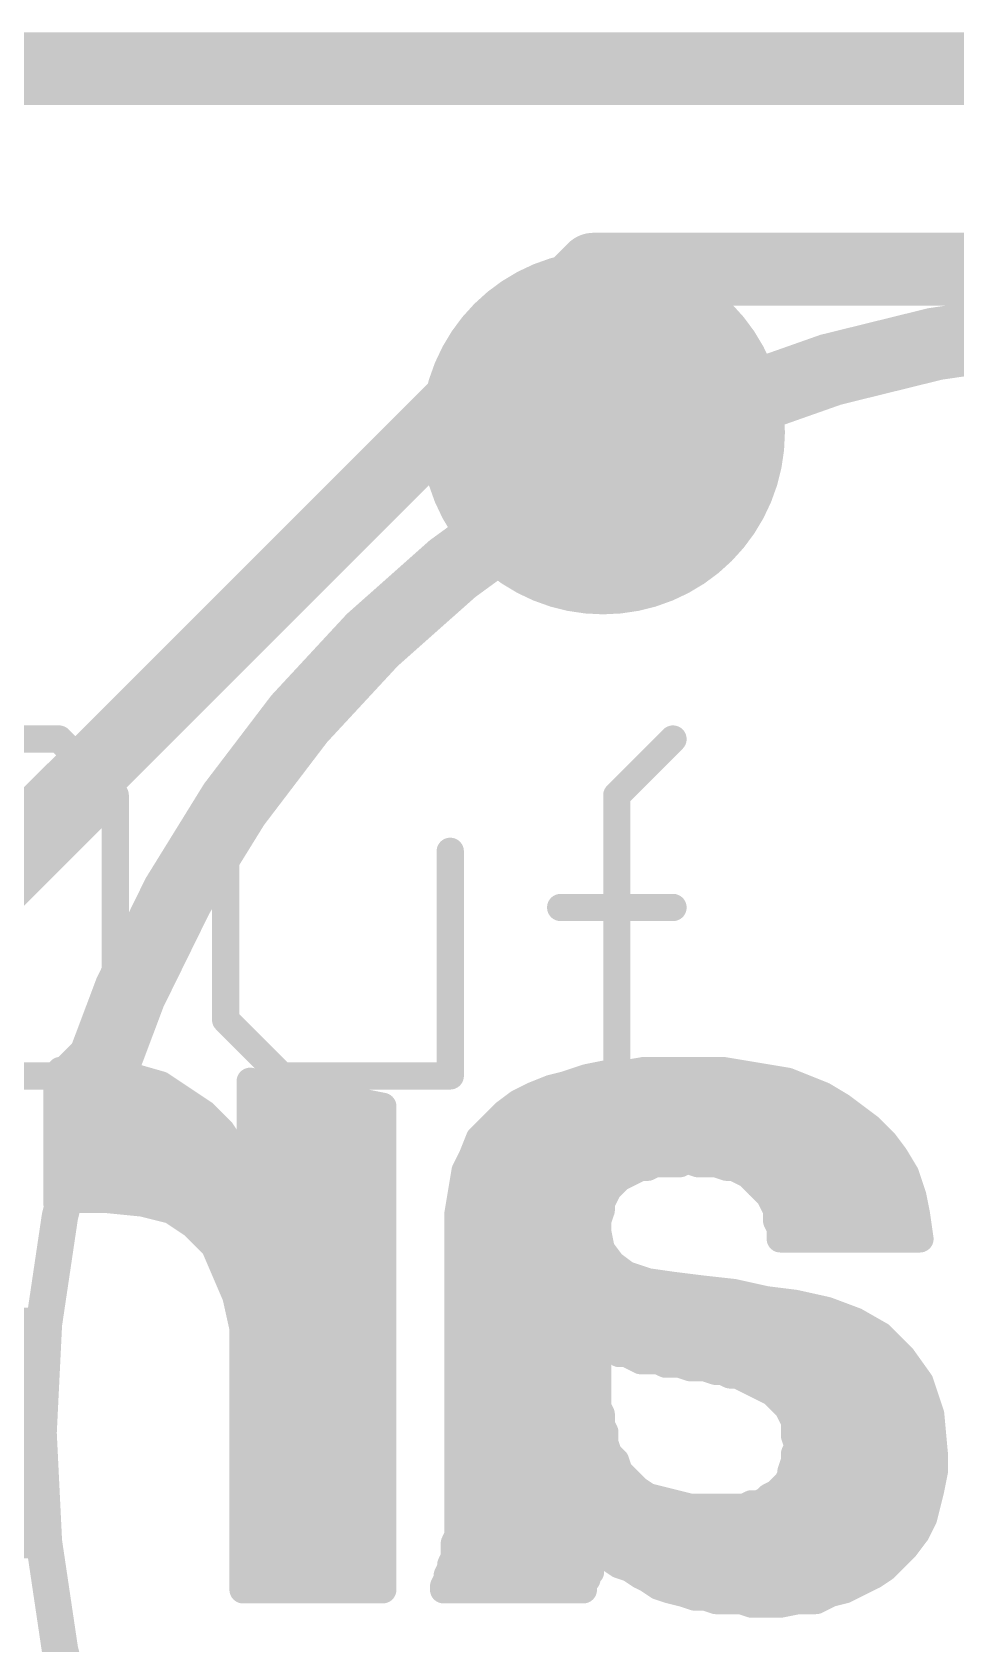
# Model space of a CAD drawing. Extents: x -8 to 103, y -21 to 29.
# Drawn here: x 11.868 to 14.447, y 15.921 to 20.422 of the extents above; entities that cross this region are included whole.
import ezdxf

# ---------------------------------------------------------------- set-up
doc = ezdxf.new("R2010")
doc.units = 0
for name, color, linetype in [('18', 110, 'CONTINUOUS'), ('20', 53, 'CONTINUOUS'), ('21', 41, 'CONTINUOUS'), ('22', 40, 'CONTINUOUS'), ('27', 253, 'CONTINUOUS'), ('51', 53, 'CONTINUOUS')]:
    doc.layers.add(name, color=color, linetype=linetype)

# ---------------------------------------------------------------- blocks, each defined once
blk = doc.blocks.new('RECT')
blk.add_solid([(-0.5, -0.5), (0.5, -0.5), (-0.5, 0.5), (0.5, 0.5)])
blk = doc.blocks.new('ROUNDV')
at = {"const_width": 0.5}
blk.add_lwpolyline([(0, -0.25, 1), (0, 0.25, 1), (0, -0.25)], format="xyb", dxfattribs=at)

msp = doc.modelspace()

# ---------------------------------------------------------------- linework, layer by layer
at = {"layer": '20', "const_width": 0.2032}
msp.add_lwpolyline([(45.72, 20.32), (0, 20.32)], dxfattribs=at)
at = {"layer": '21', "const_width": 0.2032}
for points in [[(11.736, 18.06), (13.436, 19.76)], [(13.436, 19.76), (18.236, 19.76)]]:
    msp.add_lwpolyline(points, dxfattribs=at)
at = {"layer": '21'}
for points, const_width in [([(13.436, 19.8108, 1), (13.436, 19.7092)], 0.1016), ([(13.4719, 19.7241, 1), (13.4001, 19.7959)], 0.1016), ([(17.936, 17.46, 0.7285), (12.036, 17.46)], 0.2032), ([(11.9876, 17.4756, 1), (12.0844, 17.4444)], 0.1016)]:
    msp.add_lwpolyline(points, format="xyb", dxfattribs=dict(at, const_width=const_width))
at = {"layer": '22', "const_width": 0.0762}
for points in [[(11.947, 17.522), (11.937, 17.512)], [(12.087, 17.522), (11.947, 17.522)], [(12.157, 17.502), (12.087, 17.522)], [(13.577, 17.522), (13.517, 17.512)], [(13.797, 17.522), (13.577, 17.522)], [(13.857, 17.512), (13.797, 17.522)], [(11.937, 17.512), (11.937, 17.152)], [(12.227, 17.482), (12.157, 17.502)], [(12.287, 17.442), (12.227, 17.482)], [(12.517, 17.482), (12.477, 17.492)], [(12.477, 17.492), (12.477, 17.222)], [(12.567, 17.472), (12.517, 17.482)], [(12.607, 17.462), (12.567, 17.472)], [(13.317, 17.472), (13.267, 17.452)], [(13.357, 17.482), (13.317, 17.472)], [(13.417, 17.502), (13.357, 17.482)], [(13.467, 17.512), (13.417, 17.502)], [(13.517, 17.512), (13.467, 17.512)], [(13.917, 17.502), (13.857, 17.512)], [(13.977, 17.492), (13.917, 17.502)], [(14.027, 17.472), (13.977, 17.492)], [(14.077, 17.452), (14.027, 17.472)], [(11.937, 17.4498), (12.2753, 17.4498)], [(12.347, 17.402), (12.287, 17.442)], [(12.477, 17.4498), (12.7158, 17.4498)], [(12.657, 17.452), (12.607, 17.462)], [(12.707, 17.452), (12.657, 17.452)], [(12.747, 17.442), (12.707, 17.452)], [(12.797, 17.432), (12.747, 17.442)], [(12.847, 17.422), (12.797, 17.432)], [(13.227, 17.432), (13.187, 17.402)], [(13.267, 17.452), (13.227, 17.432)], [(13.2626, 17.4498), (14.0807, 17.4498)], [(14.127, 17.422), (14.077, 17.452)], [(12.397, 17.352), (12.347, 17.402)], [(12.847, 17.252), (12.847, 17.422)], [(13.187, 17.402), (13.147, 17.362)], [(14.167, 17.392), (14.127, 17.422)], [(14.207, 17.362), (14.167, 17.392)], [(11.937, 17.3736), (12.3754, 17.3736)], [(12.437, 17.292), (12.397, 17.352)], [(12.477, 17.3736), (12.847, 17.3736)], [(13.147, 17.362), (13.117, 17.332)], [(13.1586, 17.3736), (14.1915, 17.3736)], [(14.247, 17.322), (14.207, 17.362)], [(11.937, 17.2974), (12.4334, 17.2974)], [(12.467, 17.222), (12.437, 17.292)], [(12.477, 17.2974), (12.847, 17.2974)], [(13.117, 17.332), (13.097, 17.282)], [(13.1032, 17.2974), (14.2655, 17.2974)], [(14.277, 17.282), (14.247, 17.322)], [(12.847, 16.072), (12.847, 17.252)], [(13.097, 17.282), (13.077, 17.242)], [(13.547, 17.242), (13.567, 17.252)], [(13.567, 17.252), (13.587, 17.252)], [(13.587, 17.252), (13.607, 17.262)], [(13.607, 17.262), (13.677, 17.262)], [(13.677, 17.262), (13.697, 17.272)], [(13.697, 17.272), (13.727, 17.262)], [(13.727, 17.262), (13.777, 17.262)], [(13.777, 17.262), (13.807, 17.252)], [(13.807, 17.252), (13.827, 17.252)], [(13.827, 17.252), (13.847, 17.242)], [(14.307, 17.232), (14.277, 17.282)], [(11.937, 17.2212), (12.847, 17.2212)], [(12.477, 17.222), (12.467, 17.222)], [(13.077, 17.242), (13.067, 17.182)], [(13.0735, 17.2212), (13.5062, 17.2212)], [(13.477, 17.192), (13.497, 17.212)], [(13.497, 17.212), (13.507, 17.222)], [(13.507, 17.222), (13.527, 17.232)], [(13.527, 17.232), (13.547, 17.242)], [(13.847, 17.242), (13.867, 17.232)], [(13.867, 17.232), (13.877, 17.222)], [(13.877, 17.222), (13.897, 17.202)], [(13.8778, 17.2212), (14.3106, 17.2212)], [(13.897, 17.202), (13.907, 17.192)], [(14.327, 17.172), (14.307, 17.232)], [(11.947, 17.152), (11.967, 17.162)], [(11.967, 17.162), (12.077, 17.162)], [(12.077, 17.162), (12.177, 17.152)], [(13.067, 17.182), (13.057, 17.122)], [(13.457, 17.152), (13.467, 17.172)], [(13.467, 17.172), (13.477, 17.192)], [(13.907, 17.192), (13.927, 17.172)], [(13.927, 17.172), (13.937, 17.152)], [(14.337, 17.122), (14.327, 17.172)], [(11.937, 17.152), (11.947, 17.152)], [(12.177, 17.152), (12.257, 17.132)], [(12.205, 17.145), (12.847, 17.145)], [(12.257, 17.132), (12.317, 17.092)], [(13.057, 17.122), (13.057, 16.222)], [(13.0608, 17.145), (13.457, 17.145)], [(13.447, 17.102), (13.457, 17.132)], [(13.457, 17.132), (13.457, 17.152)], [(13.937, 17.152), (13.947, 17.132)], [(13.9405, 17.145), (14.3324, 17.145)], [(13.947, 17.132), (13.947, 17.102)], [(14.347, 17.052), (14.337, 17.122)], [(12.317, 17.092), (12.377, 17.032)], [(12.3402, 17.0688), (12.847, 17.0688)], [(13.057, 17.0688), (13.4476, 17.0688)], [(13.447, 17.072), (13.447, 17.102)], [(13.457, 17.022), (13.447, 17.072)], [(13.947, 17.102), (13.957, 17.082)], [(13.957, 17.082), (13.957, 17.052)], [(13.957, 17.0688), (14.3446, 17.0688)], [(12.377, 17.032), (12.407, 16.962)], [(13.487, 16.982), (13.457, 17.022)], [(13.957, 17.052), (14.347, 17.052)], [(12.3939, 16.9926), (12.847, 16.9926)], [(13.057, 16.9926), (13.4791, 16.9926)], [(13.527, 16.952), (13.487, 16.982)], [(12.407, 16.962), (12.437, 16.892)], [(13.587, 16.932), (13.527, 16.952)], [(13.657, 16.922), (13.587, 16.932)], [(12.4265, 16.9164), (12.847, 16.9164)], [(12.437, 16.892), (12.457, 16.802)], [(13.057, 16.9164), (13.6559, 16.9164)], [(13.657, 16.922), (13.617, 16.712)], [(13.617, 16.712), (13.657, 16.922)], [(13.6559, 16.9164), (13.7018, 16.9164)], [(13.737, 16.912), (13.657, 16.922)], [(13.827, 16.902), (13.737, 16.912)], [(13.917, 16.882), (13.827, 16.902)], [(12.4485, 16.8402), (12.847, 16.8402)], [(13.057, 16.8402), (13.6414, 16.8402)], [(13.6414, 16.8402), (13.9011, 16.8402)], [(13.837, 16.672), (13.917, 16.882)], [(13.917, 16.882), (13.837, 16.672)], [(13.9011, 16.8402), (14.1185, 16.8402)], [(13.997, 16.872), (13.917, 16.882)], [(14.087, 16.852), (13.997, 16.872)], [(14.167, 16.822), (14.087, 16.852)], [(12.457, 16.802), (12.457, 16.072)], [(14.237, 16.782), (14.167, 16.822)], [(12.457, 16.764), (12.847, 16.764)], [(13.057, 16.764), (13.447, 16.764)], [(13.447, 16.582), (13.447, 16.772)], [(13.447, 16.772), (13.467, 16.762)], [(13.463, 16.764), (13.6269, 16.764)], [(13.467, 16.762), (13.477, 16.752)], [(13.477, 16.752), (13.497, 16.742)], [(13.6269, 16.764), (13.872, 16.764)], [(13.8721, 16.764), (14.255, 16.764)], [(14.297, 16.722), (14.237, 16.782)], [(13.497, 16.742), (13.507, 16.732)], [(13.507, 16.732), (13.527, 16.732)], [(13.527, 16.732), (13.547, 16.722)], [(13.547, 16.722), (13.567, 16.712)], [(13.567, 16.712), (13.617, 16.712)], [(13.617, 16.712), (13.637, 16.702)], [(14.347, 16.652), (14.297, 16.722)], [(12.457, 16.6878), (12.847, 16.6878)], [(13.057, 16.6878), (13.447, 16.6878)], [(13.637, 16.702), (13.677, 16.702)], [(13.677, 16.702), (13.707, 16.692)], [(13.707, 16.692), (13.747, 16.692)], [(13.747, 16.692), (13.777, 16.682)], [(13.7596, 16.6878), (13.843, 16.6878)], [(13.777, 16.682), (13.797, 16.682)], [(13.797, 16.682), (13.817, 16.672)], [(13.817, 16.672), (13.837, 16.672)], [(13.837, 16.672), (13.857, 16.662)], [(13.843, 16.6878), (14.3214, 16.6878)], [(13.857, 16.662), (13.877, 16.652)], [(13.877, 16.652), (13.897, 16.642)], [(13.897, 16.642), (13.917, 16.632)], [(13.917, 16.632), (13.937, 16.622)], [(13.937, 16.622), (13.947, 16.612)], [(14.377, 16.562), (14.347, 16.652)], [(12.457, 16.6116), (12.847, 16.6116)], [(13.057, 16.6116), (13.447, 16.6116)], [(13.457, 16.562), (13.447, 16.582)], [(13.947, 16.612), (13.957, 16.602)], [(13.9474, 16.6116), (14.3605, 16.6116)], [(13.957, 16.602), (13.977, 16.582)], [(13.977, 16.582), (13.987, 16.562)], [(12.457, 16.5354), (12.847, 16.5354)], [(13.057, 16.5354), (13.457, 16.5354)], [(13.457, 16.532), (13.457, 16.562)], [(13.467, 16.512), (13.457, 16.532)], [(13.987, 16.562), (13.997, 16.542)], [(13.997, 16.542), (13.997, 16.502)], [(13.997, 16.5354), (14.3794, 16.5354)], [(14.387, 16.452), (14.377, 16.562)], [(13.467, 16.482), (13.467, 16.512)], [(13.477, 16.452), (13.467, 16.482)], [(13.997, 16.502), (14.007, 16.472)], [(12.457, 16.4592), (12.847, 16.4592)], [(13.057, 16.4592), (13.4746, 16.4592)], [(13.497, 16.432), (13.477, 16.452)], [(14.007, 16.472), (13.997, 16.452)], [(13.997, 16.452), (13.997, 16.432)], [(14.0006, 16.4592), (14.3863, 16.4592)], [(14.387, 16.402), (14.387, 16.452)], [(13.507, 16.402), (13.497, 16.432)], [(13.527, 16.382), (13.507, 16.402)], [(13.987, 16.392), (13.977, 16.372)], [(13.997, 16.432), (13.987, 16.402)], [(13.987, 16.402), (13.987, 16.392)], [(14.377, 16.352), (14.387, 16.402)], [(12.457, 16.383), (12.847, 16.383)], [(13.057, 16.383), (13.526, 16.383)], [(13.557, 16.352), (13.527, 16.382)], [(13.587, 16.332), (13.557, 16.352)], [(13.957, 16.352), (13.947, 16.342)], [(13.977, 16.372), (13.957, 16.352)], [(13.9825, 16.383), (14.3832, 16.383)], [(14.367, 16.312), (14.377, 16.352)], [(12.457, 16.3068), (12.847, 16.3068)], [(13.057, 16.3068), (13.6878, 16.3068)], [(13.627, 16.322), (13.587, 16.332)], [(13.667, 16.312), (13.627, 16.322)], [(13.707, 16.302), (13.667, 16.312)], [(13.857, 16.302), (13.707, 16.302)], [(13.877, 16.312), (13.857, 16.302)], [(13.8666, 16.3068), (14.3657, 16.3068)], [(13.897, 16.312), (13.877, 16.312)], [(13.917, 16.322), (13.897, 16.312)], [(13.927, 16.332), (13.917, 16.322)], [(13.947, 16.342), (13.927, 16.332)], [(14.357, 16.272), (14.367, 16.312)], [(14.337, 16.232), (14.357, 16.272)], [(12.457, 16.2306), (12.847, 16.2306)], [(13.057, 16.222), (13.047, 16.202)], [(13.057, 16.2306), (14.336, 16.2306)], [(13.437, 16.192), (13.437, 16.212)], [(13.437, 16.212), (13.457, 16.192)], [(14.307, 16.192), (14.337, 16.232)], [(13.047, 16.202), (13.047, 16.162)], [(13.427, 16.182), (13.437, 16.192)], [(13.427, 16.122), (13.427, 16.182)], [(13.457, 16.192), (13.477, 16.162)], [(14.277, 16.162), (14.307, 16.192)], [(12.457, 16.1544), (12.847, 16.1544)], [(13.037, 16.132), (13.027, 16.112)], [(13.047, 16.162), (13.037, 16.142)], [(13.037, 16.142), (13.037, 16.132)], [(13.0432, 16.1544), (13.427, 16.1544)], [(13.417, 16.112), (13.427, 16.122)], [(13.477, 16.162), (13.507, 16.142)], [(13.4884, 16.1544), (14.2694, 16.1544)], [(13.507, 16.142), (13.537, 16.132)], [(13.537, 16.132), (13.567, 16.112)], [(14.217, 16.112), (14.247, 16.132)], [(14.247, 16.132), (14.277, 16.162)], [(12.457, 16.0782), (12.847, 16.0782)], [(13.027, 16.102), (13.017, 16.082)], [(13.017, 16.082), (13.017, 16.072)], [(13.017, 16.0782), (13.407, 16.0782)], [(13.027, 16.112), (13.027, 16.102)], [(13.407, 16.092), (13.417, 16.102)], [(13.407, 16.072), (13.407, 16.092)], [(13.417, 16.102), (13.417, 16.112)], [(13.567, 16.112), (13.587, 16.102)], [(13.587, 16.102), (13.617, 16.082)], [(13.617, 16.082), (13.647, 16.072)], [(13.6284, 16.0782), (14.1494, 16.0782)], [(14.137, 16.072), (14.177, 16.092)], [(14.177, 16.092), (14.217, 16.112)], [(12.457, 16.072), (12.847, 16.072)], [(13.017, 16.072), (13.407, 16.072)], [(13.647, 16.072), (13.687, 16.062)], [(13.687, 16.062), (13.717, 16.052)], [(13.717, 16.052), (13.747, 16.052)], [(13.747, 16.052), (13.777, 16.042)], [(13.777, 16.042), (13.847, 16.042)], [(13.847, 16.042), (13.877, 16.032)], [(13.877, 16.032), (13.957, 16.032)], [(13.957, 16.032), (14.007, 16.042)], [(14.007, 16.042), (14.057, 16.042)], [(14.057, 16.042), (14.097, 16.062)], [(14.097, 16.062), (14.137, 16.072)]]:
    msp.add_lwpolyline(points, dxfattribs=at)
at = {"layer": '22', "const_width": 0.0381}
for points in [[(11.947, 17.5411, 1), (11.947, 17.503)], [(11.9605, 17.5085, 1), (11.9335, 17.5355)], [(12.0922, 17.5403, 1), (12.0818, 17.5037)], [(12.087, 17.503, 1), (12.087, 17.5411)], [(13.577, 17.5411, 1), (13.577, 17.503)], [(13.5801, 17.5032, 1), (13.5739, 17.5408)], [(13.8001, 17.5408, 1), (13.7939, 17.5032)], [(13.797, 17.503, 1), (13.797, 17.5411)], [(11.9561, 17.512, 1), (11.918, 17.512)], [(11.9235, 17.5255, 1), (11.9505, 17.4985)], [(12.1622, 17.5203, 1), (12.1518, 17.4837)], [(12.1518, 17.4837, 1), (12.1622, 17.5203)], [(12.2376, 17.4979, 1), (12.2164, 17.4661)], [(12.2218, 17.4637, 1), (12.2322, 17.5003)], [(12.4816, 17.5105, 1), (12.4724, 17.4735)], [(12.4961, 17.492, 1), (12.458, 17.492)], [(12.5207, 17.5007, 1), (12.5133, 17.4633)], [(12.5124, 17.4635, 1), (12.5216, 17.5005)], [(12.5716, 17.4905, 1), (12.5624, 17.4535)], [(12.5633, 17.4533, 1), (12.5707, 17.4907)], [(13.3124, 17.4905, 1), (13.3216, 17.4535)], [(13.3241, 17.4543, 1), (13.3099, 17.4897)], [(13.351, 17.5001, 1), (13.363, 17.4639)], [(13.3616, 17.4635, 1), (13.3524, 17.5005)], [(13.4133, 17.5207, 1), (13.4207, 17.4833)], [(13.423, 17.4839, 1), (13.411, 17.5201)], [(13.467, 17.5311, 1), (13.467, 17.493)], [(13.4707, 17.4933, 1), (13.4633, 17.5307)], [(13.5139, 17.5308, 1), (13.5201, 17.4932)], [(13.517, 17.493, 1), (13.517, 17.5311)], [(13.8601, 17.5308, 1), (13.8539, 17.4932)], [(13.8539, 17.4932, 1), (13.8601, 17.5308)], [(13.9201, 17.5208, 1), (13.9139, 17.4832)], [(13.9139, 17.4832, 1), (13.9201, 17.5208)], [(13.9841, 17.5097, 1), (13.9699, 17.4743)], [(13.9739, 17.4732, 1), (13.9801, 17.5108)], [(14.0341, 17.4897, 1), (14.0199, 17.4543)], [(14.0199, 17.4543, 1), (14.0341, 17.4897)], [(11.937, 17.4688, 1), (11.937, 17.4307)], [(12.2976, 17.4579, 1), (12.2764, 17.4261)], [(12.2753, 17.4307, 1), (12.2753, 17.4688)], [(12.2764, 17.4261, 1), (12.2976, 17.4579)], [(12.477, 17.4688, 1), (12.477, 17.4307)], [(12.6107, 17.4807, 1), (12.6033, 17.4433)], [(12.6024, 17.4435, 1), (12.6116, 17.4805)], [(12.657, 17.4711, 1), (12.657, 17.433)], [(12.6533, 17.4333, 1), (12.6607, 17.4707)], [(12.7116, 17.4705, 1), (12.7024, 17.4335)], [(12.707, 17.433, 1), (12.707, 17.4711)], [(12.7158, 17.4307, 1), (12.7158, 17.4688)], [(12.7507, 17.4607, 1), (12.7433, 17.4233)], [(12.7424, 17.4235, 1), (12.7516, 17.4605)], [(12.8007, 17.4507, 1), (12.7933, 17.4133)], [(12.7933, 17.4133, 1), (12.8007, 17.4507)], [(13.2185, 17.449, 1), (13.2355, 17.415)], [(13.2384, 17.4168, 1), (13.2156, 17.4472)], [(13.2626, 17.4688, 1), (13.2626, 17.4307)], [(13.2599, 17.4697, 1), (13.2741, 17.4343)], [(13.2755, 17.435, 1), (13.2585, 17.469)], [(14.0868, 17.4683, 1), (14.0672, 17.4357)], [(14.0699, 17.4343, 1), (14.0841, 17.4697)], [(14.0807, 17.4307, 1), (14.0807, 17.4688)], [(12.3605, 17.4155, 1), (12.3335, 17.3885)], [(12.3364, 17.3861, 1), (12.3576, 17.4179)], [(12.8661, 17.422, 1), (12.828, 17.422)], [(12.8433, 17.4033, 1), (12.8507, 17.4407)], [(13.1756, 17.4172, 1), (13.1984, 17.3868)], [(13.2005, 17.3885, 1), (13.1735, 17.4155)], [(14.1384, 17.4372, 1), (14.1156, 17.4068)], [(14.1172, 17.4057, 1), (14.1368, 17.4383)], [(14.1784, 17.4072, 1), (14.1556, 17.3768)], [(14.1556, 17.3768, 1), (14.1784, 17.4072)], [(11.937, 17.3926, 1), (11.937, 17.3545)], [(12.3754, 17.3545, 1), (12.3754, 17.3926)], [(12.4129, 17.3626, 1), (12.3811, 17.3414)], [(12.3835, 17.3385, 1), (12.4105, 17.3655)], [(12.477, 17.3926, 1), (12.477, 17.3545)], [(12.847, 17.3545, 1), (12.847, 17.3926)], [(13.1335, 17.3755, 1), (13.1605, 17.3485)], [(13.1605, 17.3485, 1), (13.1335, 17.3755)], [(13.1586, 17.3926, 1), (13.1586, 17.3545)], [(14.2205, 17.3755, 1), (14.1935, 17.3485)], [(14.1915, 17.3545, 1), (14.1915, 17.3926)], [(14.1956, 17.3468, 1), (14.2184, 17.3772)], [(11.937, 17.3164, 1), (11.937, 17.2783)], [(12.4545, 17.2995, 1), (12.4195, 17.2845)], [(12.4334, 17.2783, 1), (12.4334, 17.3164)], [(12.477, 17.3164, 1), (12.477, 17.2783)], [(12.847, 17.2783, 1), (12.847, 17.3164)], [(13.1032, 17.3164, 1), (13.1032, 17.2783)], [(13.1035, 17.3455, 1), (13.1305, 17.3185)], [(13.1347, 17.3249, 1), (13.0993, 17.3391)], [(14.2622, 17.3334, 1), (14.2318, 17.3106)], [(14.2335, 17.3085, 1), (14.2605, 17.3355)], [(14.2655, 17.2783, 1), (14.2655, 17.3164)], [(12.4211, 17.2814, 1), (12.4529, 17.3026)], [(12.8661, 17.252, 1), (12.828, 17.252)], [(13.0793, 17.2891, 1), (13.1147, 17.2749)], [(13.114, 17.2735, 1), (13.08, 17.2905)], [(13.567, 17.2711, 1), (13.567, 17.233)], [(13.5755, 17.235, 1), (13.5585, 17.269)], [(13.5785, 17.269, 1), (13.5955, 17.235)], [(13.587, 17.233, 1), (13.587, 17.2711)], [(13.607, 17.2811, 1), (13.607, 17.243)], [(13.6155, 17.245, 1), (13.5985, 17.279)], [(13.6685, 17.279, 1), (13.6855, 17.245)], [(13.677, 17.243, 1), (13.677, 17.2811)], [(13.703, 17.2901, 1), (13.691, 17.2539)], [(13.7055, 17.255, 1), (13.6885, 17.289)], [(13.727, 17.2811, 1), (13.727, 17.243)], [(13.721, 17.2439, 1), (13.733, 17.2801)], [(13.783, 17.2801, 1), (13.771, 17.2439)], [(13.777, 17.243, 1), (13.777, 17.2811)], [(13.807, 17.2711, 1), (13.807, 17.233)], [(13.801, 17.2339, 1), (13.813, 17.2701)], [(13.8355, 17.269, 1), (13.8185, 17.235)], [(13.827, 17.233, 1), (13.827, 17.2711)], [(14.2933, 17.2918, 1), (14.2607, 17.2722)], [(14.2618, 17.2706, 1), (14.2922, 17.2934)], [(11.937, 17.2402, 1), (11.937, 17.2021)], [(12.467, 17.2411, 1), (12.467, 17.203)], [(12.4495, 17.2145, 1), (12.4845, 17.2295)], [(12.458, 17.222, 1), (12.4961, 17.222)], [(12.477, 17.203, 1), (12.477, 17.2411)], [(12.828, 17.252, 1), (12.8661, 17.252)], [(12.847, 17.2021, 1), (12.847, 17.2402)], [(13.0735, 17.2402, 1), (13.0735, 17.2021)], [(13.06, 17.2505, 1), (13.094, 17.2335)], [(13.0958, 17.2389, 1), (13.0582, 17.2451)], [(13.4835, 17.2255, 1), (13.5105, 17.1985)], [(13.5105, 17.1985, 1), (13.4835, 17.2255)], [(13.4985, 17.239, 1), (13.5155, 17.205)], [(13.5205, 17.2085, 1), (13.4935, 17.2355)], [(13.5062, 17.2021, 1), (13.5062, 17.2402)], [(13.5185, 17.249, 1), (13.5355, 17.215)], [(13.5355, 17.215, 1), (13.5185, 17.249)], [(13.5385, 17.259, 1), (13.5555, 17.225)], [(13.5555, 17.225, 1), (13.5385, 17.259)], [(13.8555, 17.259, 1), (13.8385, 17.225)], [(13.8385, 17.225, 1), (13.8555, 17.259)], [(13.8805, 17.2455, 1), (13.8535, 17.2185)], [(13.8905, 17.2355, 1), (13.8635, 17.2085)], [(13.8585, 17.215, 1), (13.8755, 17.249)], [(13.8778, 17.2402, 1), (13.8778, 17.2021)], [(13.8635, 17.2085, 1), (13.8905, 17.2355)], [(13.9105, 17.2155, 1), (13.8835, 17.1885)], [(14.3251, 17.238, 1), (14.2889, 17.226)], [(14.2907, 17.2222, 1), (14.3233, 17.2418)], [(14.3106, 17.2021, 1), (14.3106, 17.2402)], [(11.967, 17.1811, 1), (11.967, 17.143)], [(11.9755, 17.145, 1), (11.9585, 17.179)], [(12.0789, 17.181, 1), (12.0751, 17.143)], [(12.077, 17.143, 1), (12.077, 17.1811)], [(13.0482, 17.1851, 1), (13.0858, 17.1789)], [(13.0858, 17.1789, 1), (13.0482, 17.1851)], [(13.45, 17.1805, 1), (13.484, 17.1635)], [(13.484, 17.1635, 1), (13.45, 17.1805)], [(13.4635, 17.2055, 1), (13.4905, 17.1785)], [(13.494, 17.1835, 1), (13.46, 17.2005)], [(13.8835, 17.1885, 1), (13.9105, 17.2155)], [(13.9205, 17.2055, 1), (13.8935, 17.1785)], [(13.8935, 17.1785, 1), (13.9205, 17.2055)], [(13.944, 17.1805, 1), (13.91, 17.1635)], [(13.9135, 17.1585, 1), (13.9405, 17.1855)], [(14.3457, 17.1757, 1), (14.3083, 17.1683)], [(14.3089, 17.166, 1), (14.3451, 17.178)], [(11.937, 17.1711, 1), (11.937, 17.133)], [(11.918, 17.152, 1), (11.9561, 17.152)], [(11.9385, 17.169, 1), (11.9555, 17.135)], [(11.947, 17.133, 1), (11.947, 17.1711)], [(12.1816, 17.1705, 1), (12.1724, 17.1335)], [(12.1751, 17.133, 1), (12.1789, 17.171)], [(12.205, 17.164, 1), (12.205, 17.1259)], [(12.2676, 17.1479, 1), (12.2464, 17.1161)], [(12.2524, 17.1135, 1), (12.2616, 17.1505)], [(12.847, 17.1259, 1), (12.847, 17.164)], [(13.0761, 17.122, 1), (13.038, 17.122)], [(13.0608, 17.164, 1), (13.0608, 17.1259)], [(13.44, 17.1605, 1), (13.474, 17.1435)], [(13.4761, 17.152, 1), (13.438, 17.152)], [(13.438, 17.132, 1), (13.4761, 17.132)], [(13.4751, 17.126, 1), (13.4389, 17.138)], [(13.457, 17.1259, 1), (13.457, 17.164)], [(13.954, 17.1605, 1), (13.92, 17.1435)], [(13.92, 17.1435, 1), (13.954, 17.1605)], [(13.9405, 17.164, 1), (13.9405, 17.1259)], [(13.9661, 17.132, 1), (13.928, 17.132)], [(13.93, 17.1235, 1), (13.964, 17.1405)], [(14.3559, 17.1247, 1), (14.3181, 17.1193)], [(14.3324, 17.1259, 1), (14.3324, 17.164)], [(12.3305, 17.1055, 1), (12.3035, 17.0785)], [(12.3064, 17.0761, 1), (12.3276, 17.1079)], [(12.3402, 17.0878, 1), (12.3402, 17.0497)], [(12.847, 17.0497, 1), (12.847, 17.0878)], [(13.0382, 17.1251, 1), (13.0758, 17.1189)], [(13.057, 17.0878, 1), (13.057, 17.0497)], [(13.4289, 17.108, 1), (13.4651, 17.096)], [(13.4657, 17.0757, 1), (13.4283, 17.0683)], [(13.4661, 17.102, 1), (13.428, 17.102)], [(13.4476, 17.0497, 1), (13.4476, 17.0878)], [(13.964, 17.1105, 1), (13.93, 17.0935)], [(13.928, 17.102, 1), (13.9661, 17.102)], [(13.957, 17.0878, 1), (13.957, 17.0497)], [(13.9761, 17.082, 1), (13.938, 17.082)], [(13.94, 17.0735, 1), (13.974, 17.0905)], [(14.3183, 17.1183, 1), (14.3557, 17.1257)], [(14.3446, 17.0497, 1), (14.3446, 17.0878)], [(12.3945, 17.0395, 1), (12.3595, 17.0245)], [(12.3635, 17.0185, 1), (12.3905, 17.0455)], [(13.428, 17.072, 1), (13.4661, 17.072)], [(13.4722, 17.0334, 1), (13.4418, 17.0106)], [(13.957, 17.071, 1), (13.957, 17.0329)], [(13.938, 17.052, 1), (13.9761, 17.052)], [(14.3281, 17.0493, 1), (14.3659, 17.0547)], [(14.347, 17.0329, 1), (14.347, 17.071)], [(12.3939, 17.0116, 1), (12.3939, 16.9735)], [(12.847, 16.9735, 1), (12.847, 17.0116)], [(13.057, 17.0116, 1), (13.057, 16.9735)], [(13.4383, 17.0183, 1), (13.4757, 17.0257)], [(13.4984, 16.9972, 1), (13.4756, 16.9668)], [(13.4718, 16.9706, 1), (13.5022, 16.9934)], [(13.4791, 16.9735, 1), (13.4791, 17.0116)], [(12.4245, 16.9695, 1), (12.3895, 16.9545)], [(12.3895, 16.9545, 1), (12.4245, 16.9695)], [(13.533, 16.9701, 1), (13.521, 16.9339)], [(13.5156, 16.9368, 1), (13.5384, 16.9672)], [(13.5897, 16.9509, 1), (13.5843, 16.9131)], [(13.581, 16.9139, 1), (13.593, 16.9501)], [(12.4265, 16.9354, 1), (12.4265, 16.8973)], [(12.4556, 16.8961, 1), (12.4184, 16.8879)], [(12.847, 16.8973, 1), (12.847, 16.9354)], [(13.057, 16.9354, 1), (13.057, 16.8973)], [(13.6559, 16.9354, 1), (13.6559, 16.8973)], [(13.6594, 16.9409, 1), (13.6546, 16.9031)], [(13.6757, 16.9184, 1), (13.6383, 16.9256)], [(13.6757, 16.9184, 1), (13.6383, 16.9256)], [(13.6543, 16.9031, 1), (13.6597, 16.9409)], [(13.6559, 16.8973, 1), (13.6559, 16.9354)], [(13.7018, 16.8973, 1), (13.7018, 16.9354)], [(13.7391, 16.9309, 1), (13.7349, 16.8931)], [(13.7346, 16.8931, 1), (13.7394, 16.9309)], [(13.8311, 16.9206, 1), (13.8229, 16.8834)], [(13.8249, 16.8831, 1), (13.8291, 16.9209)], [(12.4195, 16.8845, 1), (12.4545, 16.8995)], [(12.4485, 16.8592, 1), (12.4485, 16.8211)], [(12.847, 16.8211, 1), (12.847, 16.8592)], [(13.057, 16.8592, 1), (13.057, 16.8211)], [(13.6414, 16.8592, 1), (13.6414, 16.8211)], [(13.6414, 16.8211, 1), (13.6414, 16.8592)], [(13.9011, 16.8592, 1), (13.9011, 16.8211)], [(13.9194, 16.9009, 1), (13.9146, 16.8631)], [(13.9348, 16.8752, 1), (13.8992, 16.8888)], [(13.9348, 16.8752, 1), (13.8992, 16.8888)], [(13.9011, 16.8211, 1), (13.9011, 16.8592)], [(13.9129, 16.8634, 1), (13.9211, 16.9006)], [(14.0011, 16.8906, 1), (13.9929, 16.8534)], [(13.9946, 16.8531, 1), (13.9994, 16.8909)], [(14.0937, 16.8698, 1), (14.0803, 16.8342)], [(14.0829, 16.8334, 1), (14.0911, 16.8706)], [(14.1185, 16.8211, 1), (14.1185, 16.8592)], [(12.4761, 16.802, 1), (12.438, 16.802)], [(14.1765, 16.8385, 1), (14.1575, 16.8055)], [(14.1603, 16.8042, 1), (14.1737, 16.8398)], [(12.457, 16.783, 1), (12.457, 16.7449)], [(12.4384, 16.7979, 1), (12.4756, 16.8061)], [(12.847, 16.7449, 1), (12.847, 16.783)], [(13.057, 16.783, 1), (13.057, 16.7449)], [(13.4555, 16.789, 1), (13.4385, 16.755)], [(13.4661, 16.772, 1), (13.428, 16.772)], [(13.463, 16.783, 1), (13.463, 16.7449)], [(13.447, 16.7449, 1), (13.447, 16.783)], [(13.4805, 16.7755, 1), (13.4535, 16.7485)], [(13.4855, 16.769, 1), (13.4685, 16.735)], [(13.4585, 16.745, 1), (13.4755, 16.779)], [(13.6269, 16.783, 1), (13.6269, 16.7449)], [(13.6269, 16.7449, 1), (13.6269, 16.783)], [(13.8721, 16.783, 1), (13.8721, 16.7449)], [(13.872, 16.7449, 1), (13.872, 16.783)], [(14.2505, 16.7955, 1), (14.2235, 16.7685)], [(14.2275, 16.7655, 1), (14.2465, 16.7985)], [(14.255, 16.7449, 1), (14.255, 16.783)], [(13.4635, 16.7385, 1), (13.4905, 16.7655)], [(13.5105, 16.7555, 1), (13.4835, 16.7285)], [(13.507, 16.751, 1), (13.507, 16.7129)], [(13.4885, 16.725, 1), (13.5055, 16.759)], [(13.4935, 16.7185, 1), (13.5205, 16.7455)], [(13.5355, 16.749, 1), (13.5185, 16.715)], [(13.527, 16.7129, 1), (13.527, 16.751)], [(13.5555, 16.739, 1), (13.5385, 16.705)], [(13.5385, 16.705, 1), (13.5555, 16.739)], [(13.567, 16.731, 1), (13.567, 16.6929)], [(13.5585, 16.695, 1), (13.5755, 16.729)], [(13.6255, 16.729, 1), (13.6085, 16.695)], [(13.617, 16.6929, 1), (13.617, 16.731)], [(14.3125, 16.7331, 1), (14.2815, 16.7109)], [(14.2835, 16.7085, 1), (14.3105, 16.7355)], [(12.457, 16.7068, 1), (12.457, 16.6687)], [(12.847, 16.6687, 1), (12.847, 16.7068)], [(13.057, 16.7068, 1), (13.057, 16.6687)], [(13.447, 16.6687, 1), (13.447, 16.7068)], [(13.5983, 16.7156, 1), (13.6357, 16.7084)], [(13.5983, 16.7156, 1), (13.6357, 16.7084)], [(13.637, 16.7211, 1), (13.637, 16.683)], [(13.6285, 16.685, 1), (13.6455, 16.719)], [(13.683, 16.7201, 1), (13.671, 16.6839)], [(13.677, 16.683, 1), (13.677, 16.7211)], [(13.707, 16.7111, 1), (13.707, 16.673)], [(13.701, 16.6739, 1), (13.713, 16.7101)], [(13.753, 16.7101, 1), (13.741, 16.6739)], [(13.7596, 16.7068, 1), (13.7596, 16.6687)], [(13.747, 16.673, 1), (13.747, 16.7111)], [(13.777, 16.7011, 1), (13.777, 16.663)], [(13.771, 16.6639, 1), (13.783, 16.7001)], [(13.8055, 16.699, 1), (13.7885, 16.665)], [(13.797, 16.663, 1), (13.797, 16.7011)], [(13.817, 16.6911, 1), (13.817, 16.653)], [(13.8085, 16.655, 1), (13.8255, 16.689)], [(13.8455, 16.689, 1), (13.8285, 16.655)], [(13.8192, 16.6788, 1), (13.8548, 16.6652)], [(13.8192, 16.6788, 1), (13.8548, 16.6652)], [(13.843, 16.7068, 1), (13.843, 16.6687)], [(13.837, 16.653, 1), (13.837, 16.6911)], [(13.8655, 16.679, 1), (13.8485, 16.645)], [(13.843, 16.6687, 1), (13.843, 16.7068)], [(13.8485, 16.645, 1), (13.8655, 16.679)], [(14.3214, 16.6687, 1), (14.3214, 16.7068)], [(13.8855, 16.669, 1), (13.8685, 16.635)], [(13.8685, 16.635, 1), (13.8855, 16.669)], [(13.9055, 16.659, 1), (13.8885, 16.625)], [(13.8885, 16.625, 1), (13.9055, 16.659)], [(13.9255, 16.649, 1), (13.9085, 16.615)], [(13.9085, 16.615, 1), (13.9255, 16.649)], [(13.9505, 16.6355, 1), (13.9235, 16.6085)], [(13.9285, 16.605, 1), (13.9455, 16.639)], [(14.3651, 16.658, 1), (14.3289, 16.646)], [(14.3315, 16.6409, 1), (14.3625, 16.6631)], [(12.457, 16.6306, 1), (12.457, 16.5925)], [(12.847, 16.5925, 1), (12.847, 16.6306)], [(13.057, 16.6306, 1), (13.057, 16.5925)], [(13.464, 16.5905, 1), (13.43, 16.5735)], [(13.447, 16.5925, 1), (13.447, 16.6306)], [(13.9605, 16.6255, 1), (13.9335, 16.5985)], [(13.9474, 16.6306, 1), (13.9474, 16.5925)], [(13.9335, 16.5985, 1), (13.9605, 16.6255)], [(13.9705, 16.6155, 1), (13.9435, 16.5885)], [(13.9435, 16.5885, 1), (13.9705, 16.6155)], [(13.994, 16.5905, 1), (13.96, 16.5735)], [(13.9635, 16.5685, 1), (13.9905, 16.5955)], [(14.3605, 16.5925, 1), (14.3605, 16.6306)], [(12.457, 16.5544, 1), (12.457, 16.5163)], [(12.847, 16.5163, 1), (12.847, 16.5544)], [(13.057, 16.5544, 1), (13.057, 16.5163)], [(13.428, 16.582, 1), (13.4661, 16.582)], [(13.474, 16.5405, 1), (13.44, 16.5235)], [(13.4761, 16.562, 1), (13.438, 16.562)], [(13.44, 16.5535, 1), (13.474, 16.5705)], [(13.457, 16.5163, 1), (13.457, 16.5544)], [(14.004, 16.5705, 1), (13.97, 16.5535)], [(13.97, 16.5535, 1), (14.004, 16.5705)], [(14.016, 16.542, 1), (13.9779, 16.542)], [(13.997, 16.5544, 1), (13.997, 16.5163)], [(13.98, 16.5335, 1), (14.014, 16.5505)], [(14.396, 16.5637, 1), (14.358, 16.5603)], [(14.3589, 16.556, 1), (14.3951, 16.568)], [(14.3794, 16.5163, 1), (14.3794, 16.5544)], [(13.438, 16.532, 1), (13.4761, 16.532)], [(13.4851, 16.488, 1), (13.4489, 16.476)], [(13.4861, 16.512, 1), (13.448, 16.512)], [(13.45, 16.5035, 1), (13.484, 16.5205)], [(13.9779, 16.502, 1), (14.016, 16.502)], [(14.0151, 16.508, 1), (13.9789, 16.496)], [(12.457, 16.4782, 1), (12.457, 16.4401)], [(12.847, 16.4401, 1), (12.847, 16.4782)], [(13.057, 16.4782, 1), (13.057, 16.4401)], [(13.448, 16.482, 1), (13.4861, 16.482)], [(13.4905, 16.4655, 1), (13.4635, 16.4385)], [(13.4589, 16.446, 1), (13.4951, 16.458)], [(13.4746, 16.4401, 1), (13.4746, 16.4782)], [(14.016, 16.452, 1), (13.9779, 16.452)], [(13.98, 16.4605, 1), (14.014, 16.4435)], [(14.0006, 16.4782, 1), (14.0006, 16.4401)], [(13.9889, 16.466, 1), (14.0251, 16.478)], [(14.024, 16.4635, 1), (13.99, 16.4805)], [(14.4061, 16.452, 1), (14.368, 16.452)], [(14.368, 16.4503, 1), (14.406, 16.4537)], [(14.3863, 16.4401, 1), (14.3863, 16.4782)], [(13.5151, 16.438, 1), (13.4789, 16.426)], [(13.4835, 16.4185, 1), (13.5105, 16.4455)], [(13.5205, 16.4155, 1), (13.4935, 16.3885)], [(13.4889, 16.396, 1), (13.5251, 16.408)], [(14.0061, 16.402, 1), (13.968, 16.402)], [(13.9689, 16.408, 1), (14.0051, 16.396)], [(14.004, 16.3835, 1), (13.97, 16.4005)], [(13.9779, 16.432, 1), (14.016, 16.432)], [(14.0151, 16.426, 1), (13.9789, 16.438)], [(14.4057, 16.3983, 1), (14.3683, 16.4057)], [(12.457, 16.402, 1), (12.457, 16.3639)], [(12.847, 16.3639, 1), (12.847, 16.402)], [(13.057, 16.402, 1), (13.057, 16.3639)], [(13.5405, 16.3955, 1), (13.5135, 16.3685)], [(13.5135, 16.3685, 1), (13.5405, 16.3955)], [(13.526, 16.3639, 1), (13.526, 16.402)], [(13.5676, 16.3679, 1), (13.5464, 16.3361)], [(13.5435, 16.3385, 1), (13.5705, 16.3655)], [(13.9435, 16.3655, 1), (13.9705, 16.3385)], [(13.9705, 16.3385, 1), (13.9435, 16.3655)], [(13.96, 16.3805, 1), (13.994, 16.3635)], [(13.9825, 16.402, 1), (13.9825, 16.3639)], [(13.9905, 16.3585, 1), (13.9635, 16.3855)], [(13.968, 16.392, 1), (14.0061, 16.392)], [(14.3955, 16.3474, 1), (14.3585, 16.3566)], [(14.368, 16.402, 1), (14.4061, 16.402)], [(14.3832, 16.3639, 1), (14.3832, 16.402)], [(12.457, 16.3258, 1), (12.457, 16.2877)], [(12.847, 16.2877, 1), (12.847, 16.3258)], [(13.057, 16.3258, 1), (13.057, 16.2877)], [(13.5916, 16.3505, 1), (13.5824, 16.3135)], [(13.5764, 16.3161, 1), (13.5976, 16.3479)], [(13.6316, 16.3405, 1), (13.6224, 16.3035)], [(13.6224, 16.3035, 1), (13.6316, 16.3405)], [(13.6716, 16.3305, 1), (13.6624, 16.2935)], [(13.6624, 16.2935, 1), (13.6716, 16.3305)], [(13.6878, 16.2877, 1), (13.6878, 16.3258)], [(13.707, 16.321, 1), (13.707, 16.2829)], [(13.7024, 16.2835, 1), (13.7116, 16.3205)], [(13.8485, 16.319, 1), (13.8655, 16.285)], [(13.8666, 16.3258, 1), (13.8666, 16.2877)], [(13.857, 16.2829, 1), (13.857, 16.321)], [(13.877, 16.3311, 1), (13.877, 16.293)], [(13.8855, 16.295, 1), (13.8685, 16.329)], [(13.8885, 16.329, 1), (13.9055, 16.295)], [(13.897, 16.293, 1), (13.897, 16.3311)], [(13.9035, 16.3355, 1), (13.9305, 16.3085)], [(13.9185, 16.349, 1), (13.9355, 16.315)], [(13.9255, 16.305, 1), (13.9085, 16.339)], [(13.9405, 16.3185, 1), (13.9135, 16.3455)], [(13.9335, 16.3555, 1), (13.9605, 16.3285)], [(13.9555, 16.325, 1), (13.9385, 16.359)], [(14.3855, 16.3074, 1), (14.3485, 16.3166)], [(14.3583, 16.3557, 1), (14.3957, 16.3483)], [(14.3657, 16.2877, 1), (14.3657, 16.3258)], [(14.3385, 16.2766, 1), (14.3755, 16.2674)], [(14.374, 16.2635, 1), (14.34, 16.2805)], [(14.3485, 16.3166, 1), (14.3855, 16.3074)], [(12.457, 16.2496, 1), (12.457, 16.2115)], [(12.847, 16.2115, 1), (12.847, 16.2496)], [(13.057, 16.2496, 1), (13.057, 16.2115)], [(13.074, 16.2135, 1), (13.04, 16.2305)], [(13.4561, 16.212, 1), (13.418, 16.212)], [(13.4505, 16.2255, 1), (13.4235, 16.1985)], [(14.32, 16.2405, 1), (14.354, 16.2235)], [(14.3522, 16.2206, 1), (14.3218, 16.2434)], [(14.336, 16.2115, 1), (14.336, 16.2496)], [(13.03, 16.2105, 1), (13.064, 16.1935)], [(13.0661, 16.202, 1), (13.028, 16.202)], [(13.038, 16.222, 1), (13.0761, 16.222)], [(13.4461, 16.182, 1), (13.408, 16.182)], [(13.4135, 16.1955, 1), (13.4405, 16.1685)], [(13.418, 16.192, 1), (13.4561, 16.192)], [(13.4505, 16.1785, 1), (13.4235, 16.2055)], [(13.4729, 16.2026, 1), (13.4411, 16.1814)], [(13.4435, 16.1785, 1), (13.4705, 16.2055)], [(14.2918, 16.2034, 1), (14.3222, 16.1806)], [(14.3205, 16.1785, 1), (14.2935, 16.2055)], [(12.457, 16.1735, 1), (12.457, 16.1354)], [(12.847, 16.1354, 1), (12.847, 16.1735)], [(13.02, 16.1505, 1), (13.054, 16.1335)], [(13.0561, 16.142, 1), (13.018, 16.142)], [(13.054, 16.1235, 1), (13.02, 16.1405)], [(13.0432, 16.1735, 1), (13.0432, 16.1354)], [(13.028, 16.162, 1), (13.0661, 16.162)], [(13.064, 16.1535, 1), (13.03, 16.1705)], [(13.4405, 16.1085, 1), (13.4135, 16.1355)], [(13.427, 16.1354, 1), (13.427, 16.1735)], [(13.4876, 16.1779, 1), (13.4664, 16.1461)], [(13.4611, 16.1514, 1), (13.4929, 16.1726)], [(13.4884, 16.1735, 1), (13.4884, 16.1354)], [(13.513, 16.1601, 1), (13.501, 16.1239)], [(13.4964, 16.1261, 1), (13.5176, 16.1579)], [(13.5476, 16.1479, 1), (13.5264, 16.1161)], [(13.531, 16.1139, 1), (13.543, 16.1501)], [(14.2335, 16.1455, 1), (14.2605, 16.1185)], [(14.2576, 16.1161, 1), (14.2364, 16.1479)], [(14.2635, 16.1755, 1), (14.2905, 16.1485)], [(14.2905, 16.1485, 1), (14.2635, 16.1755)], [(14.2694, 16.1354, 1), (14.2694, 16.1735)], [(12.457, 16.0973, 1), (12.457, 16.0592)], [(12.847, 16.0592, 1), (12.847, 16.0973)], [(13.0361, 16.082, 1), (12.998, 16.082)], [(13.017, 16.0973, 1), (13.017, 16.0592)], [(13.0461, 16.112, 1), (13.008, 16.112)], [(13.01, 16.1205, 1), (13.044, 16.1035)], [(13.008, 16.102, 1), (13.0461, 16.102)], [(13.044, 16.0935, 1), (13.01, 16.1105)], [(13.018, 16.132, 1), (13.0561, 16.132)], [(13.4261, 16.092, 1), (13.388, 16.092)], [(13.3935, 16.1055, 1), (13.4205, 16.0785)], [(13.436, 16.112, 1), (13.3979, 16.112)], [(13.3979, 16.102, 1), (13.436, 16.102)], [(13.4035, 16.1255, 1), (13.4305, 16.0985)], [(13.4305, 16.0885, 1), (13.4035, 16.1155)], [(13.407, 16.0592, 1), (13.407, 16.0973)], [(13.408, 16.122, 1), (13.4461, 16.122)], [(13.5755, 16.129, 1), (13.5585, 16.095)], [(13.5564, 16.0961, 1), (13.5776, 16.1279)], [(13.5976, 16.1179, 1), (13.5764, 16.0861)], [(13.5785, 16.085, 1), (13.5955, 16.119)], [(13.623, 16.1001, 1), (13.611, 16.0639)], [(13.6064, 16.0661, 1), (13.6276, 16.0979)], [(13.6284, 16.0973, 1), (13.6284, 16.0592)], [(14.1494, 16.0592, 1), (14.1494, 16.0973)], [(14.1685, 16.109, 1), (14.1855, 16.075)], [(14.1855, 16.075, 1), (14.1685, 16.109)], [(14.2064, 16.1279, 1), (14.2276, 16.0961)], [(14.2255, 16.095, 1), (14.2085, 16.129)], [(12.457, 16.091, 1), (12.457, 16.0529)], [(12.438, 16.072, 1), (12.4761, 16.072)], [(12.828, 16.072, 1), (12.8661, 16.072)], [(12.847, 16.0529, 1), (12.847, 16.091)], [(13.017, 16.091, 1), (13.017, 16.0529)], [(13, 16.0905, 1), (13.034, 16.0735)], [(12.998, 16.072, 1), (13.0361, 16.072)], [(13.388, 16.072, 1), (13.4261, 16.072)], [(13.407, 16.0529, 1), (13.407, 16.091)], [(13.6516, 16.0905, 1), (13.6424, 16.0535)], [(13.641, 16.0539, 1), (13.653, 16.0901)], [(13.693, 16.0801, 1), (13.681, 16.0439)], [(13.6824, 16.0435, 1), (13.6916, 16.0805)], [(13.717, 16.071, 1), (13.717, 16.0329)], [(13.711, 16.0339, 1), (13.723, 16.0701)], [(13.753, 16.0701, 1), (13.741, 16.0339)], [(13.747, 16.0329, 1), (13.747, 16.071)], [(13.777, 16.0611, 1), (13.777, 16.023)], [(13.771, 16.0239, 1), (13.783, 16.0601)], [(13.853, 16.0601, 1), (13.841, 16.0239)], [(13.847, 16.023, 1), (13.847, 16.0611)], [(13.877, 16.0511, 1), (13.877, 16.013)], [(13.871, 16.0139, 1), (13.883, 16.0501)], [(13.9533, 16.0507, 1), (13.9607, 16.0133)], [(13.957, 16.013, 1), (13.957, 16.0511)], [(14.007, 16.0611, 1), (14.007, 16.023)], [(14.0107, 16.0233, 1), (14.0033, 16.0607)], [(14.0485, 16.059, 1), (14.0655, 16.025)], [(14.057, 16.023, 1), (14.057, 16.0611)], [(14.0924, 16.0805, 1), (14.1016, 16.0435)], [(14.1055, 16.045, 1), (14.0885, 16.079)], [(14.1285, 16.089, 1), (14.1455, 16.055)], [(14.1416, 16.0535, 1), (14.1324, 16.0905)]]:
    msp.add_lwpolyline(points, format="xyb", dxfattribs=at)
at = {"layer": '27', "const_width": 0.0762}
for points in [[(11.6296, 18.4477), (11.9431, 18.4477)], [(11.9431, 18.4477), (12.0999, 18.2909)], [(13.5006, 18.2909), (13.6574, 18.4477)], [(11.4728, 17.6639), (12.0999, 18.2909)], [(12.0999, 18.2909), (12.0999, 17.6639)], [(13.5006, 17.5071), (13.5006, 18.2909)], [(12.4083, 18.1342), (12.4083, 17.6639)], [(13.0354, 17.5071), (13.0354, 18.1342)], [(13.3439, 17.9774), (13.6574, 17.9774)], [(12.0999, 17.6639), (11.9431, 17.5071)], [(12.4083, 17.6639), (12.5651, 17.5071)], [(11.9431, 17.5071), (11.6296, 17.5071)], [(12.5651, 17.5071), (13.0354, 17.5071)]]:
    msp.add_lwpolyline(points, dxfattribs=at)
at = {"layer": '27', "const_width": 0.0381}
for points in [[(11.9566, 18.4612, 1), (11.9297, 18.4342)], [(11.9431, 18.4287, 1), (11.9431, 18.4668)], [(13.6709, 18.4342, 1), (13.6439, 18.4612)], [(12.1189, 18.2909, 1), (12.0808, 18.2909)], [(12.1134, 18.2775, 1), (12.0864, 18.3044)], [(12.0864, 18.2775, 1), (12.1134, 18.3044)], [(13.5197, 18.2909, 1), (13.4816, 18.2909)], [(13.4872, 18.3044, 1), (13.5141, 18.2775)], [(12.4274, 18.1342, 1), (12.3893, 18.1342)], [(13.0545, 18.1342, 1), (13.0164, 18.1342)], [(13.3439, 17.9964, 1), (13.3439, 17.9583)], [(13.6574, 17.9583, 1), (13.6574, 17.9964)], [(12.1134, 17.6504, 1), (12.0864, 17.6773)], [(12.4218, 17.6773, 1), (12.3949, 17.6504)], [(12.0808, 17.6639, 1), (12.1189, 17.6639)], [(12.3893, 17.6639, 1), (12.4274, 17.6639)], [(11.9297, 17.5206, 1), (11.9566, 17.4936)], [(11.9431, 17.4881, 1), (11.9431, 17.5262)], [(12.5651, 17.5262, 1), (12.5651, 17.4881)], [(12.5516, 17.4936, 1), (12.5786, 17.5206)], [(13.0164, 17.5071, 1), (13.0545, 17.5071)], [(13.0354, 17.4881, 1), (13.0354, 17.5262)], [(13.4816, 17.5071, 1), (13.5197, 17.5071)]]:
    msp.add_lwpolyline(points, format="xyb", dxfattribs=at)
at = {"layer": '51', "const_width": 0.1016}
for points in [[(11.736, 18.06), (13.436, 19.76)], [(13.436, 19.76), (18.236, 19.76)]]:
    msp.add_lwpolyline(points, dxfattribs=at)
at = {"layer": '51'}
for points, const_width in [([(13.436, 19.7854, 1), (13.436, 19.7346)], 0.0508), ([(13.454, 19.742, 1), (13.418, 19.778)], 0.0508), ([(14.986, 13.41, 1), (14.986, 19.61, 1), (14.986, 13.41)], 0.1016)]:
    msp.add_lwpolyline(points, format="xyb", dxfattribs=dict(at, const_width=const_width))

# ---------------------------------------------------------------- block references
at = {"layer": '18', "xscale": 1.016, "yscale": 1.016}
msp.add_blockref('ROUNDV', (13.462, 19.304), dxfattribs=at)
msp.add_blockref('ROUNDV', (13.462, 19.304), dxfattribs=at)
at = {"layer": '51', "xscale": 0.6, "yscale": 0.7, "rotation": 180}
msp.add_blockref('RECT', (11.636, 16.51), dxfattribs=at)

doc.saveas('drawing.dxf')
